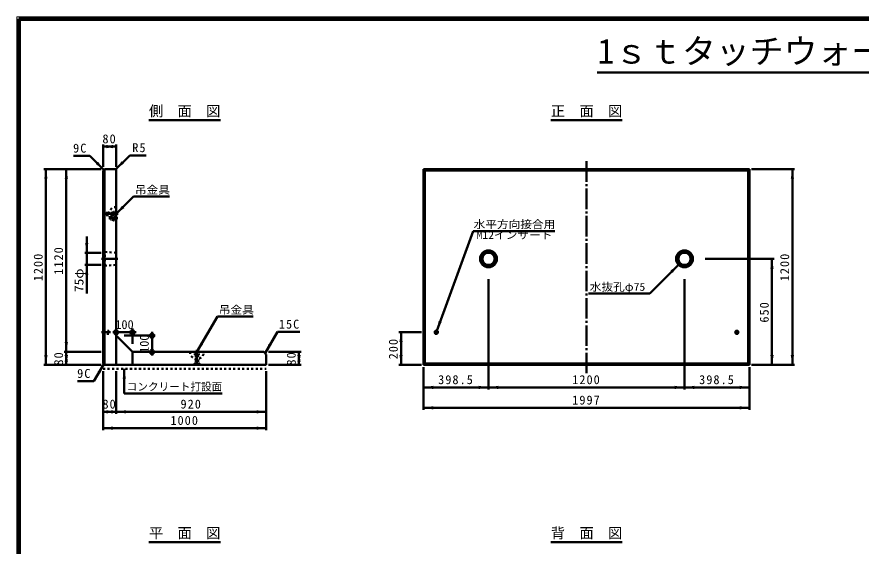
# Model space of a CAD drawing. Units: millimetres, scale not verified, with parts at other scales. Extents: x 100 to 4105, y 100 to 2870.
# Drawn here: x 100 to 2168, y 1573 to 2870 of the extents above; entities that cross this region are included whole.
import ezdxf
from ezdxf.enums import TextEntityAlignment as Align

# ---------------------------------------------------------------- set-up
doc = ezdxf.new("R2010")
doc.units = ezdxf.units.MM
doc.header["$LTSCALE"] = 5
doc.linetypes.add('USER2', pattern=[13.4, 10, -1.2, 1, -1.2])
doc.linetypes.add('USER3', pattern=[2.2, 1, -1.2])
doc.layers.add('V-nasSTD', color=7, linetype='Continuous', lineweight=50)
doc.styles.add('ＭＳ ゴシック', font='')
doc.styles.get('ＭＳ ゴシック').set_extended_font_data('MS Gothic')

msp = doc.modelspace()

# ---------------------------------------------------------------- hatches: boundary and pattern name
at = {"layer": 'V-nasSTD'}
for points in [[(335.096, 2552.275), (335.096, 2548.275), (311.096, 2552.275), (335.096, 2556.275)], [(319.096, 2552.275), (319.096, 2556.275), (343.096, 2552.275), (319.096, 2548.275)], [(295.926, 2512.445), (298.754, 2515.274), (312.896, 2495.475), (293.097, 2509.617)], [(359.481, 2513.66), (362.309, 2510.831), (342.51, 2496.689), (356.652, 2516.488)], [(171.096, 2473.275), (167.096, 2473.275), (171.096, 2497.275), (175.096, 2473.275)], [(221.096, 2473.275), (217.096, 2473.275), (221.096, 2497.275), (225.096, 2473.275)], [(1999.896, 2473.275), (1995.896, 2473.275), (1999.896, 2497.275), (2003.896, 2473.275)], [(360.067, 2404.245), (362.895, 2401.417), (343.096, 2387.275), (357.238, 2407.074)], [(271.096, 2316.275), (275.096, 2316.275), (271.096, 2292.275), (267.096, 2316.275)], [(1949.896, 2253.275), (1945.896, 2253.275), (1949.896, 2277.275), (1953.896, 2253.275)], [(271.096, 2238.275), (267.096, 2238.275), (271.096, 2262.275), (275.096, 2238.275)], [(1703.959, 2245.738), (1701.131, 2248.566), (1720.93, 2262.708), (1706.788, 2242.909)], [(1136.804, 2123.398), (1140.563, 2122.03), (1128.596, 2100.846), (1133.046, 2124.766)], [(1041.096, 2073.275), (1045.096, 2073.275), (1041.096, 2097.275), (1037.096, 2073.275)], [(221.096, 2073.275), (225.096, 2073.275), (221.096, 2049.275), (217.096, 2073.275)], [(553.096, 2070.059), (556.56, 2068.059), (541.096, 2049.275), (549.632, 2072.059)], [(720.096, 2067.059), (723.56, 2065.059), (708.096, 2046.275), (716.632, 2069.059)], [(221.096, 2025.275), (217.096, 2025.275), (221.096, 2049.275), (225.096, 2025.275)], [(791.096, 2025.275), (787.096, 2025.275), (791.096, 2049.275), (795.096, 2025.275)], [(171.096, 2041.275), (175.096, 2041.275), (171.096, 2017.275), (167.096, 2041.275)], [(221.096, 2041.275), (225.096, 2041.275), (221.096, 2017.275), (217.096, 2041.275)], [(791.096, 2041.275), (795.096, 2041.275), (791.096, 2017.275), (787.096, 2041.275)], [(1041.096, 2041.275), (1037.096, 2041.275), (1041.096, 2017.275), (1045.096, 2041.275)], [(1949.896, 2041.275), (1953.896, 2041.275), (1949.896, 2017.275), (1945.896, 2041.275)], [(1999.896, 2041.275), (2003.896, 2041.275), (1999.896, 2017.275), (1995.896, 2041.275)], [(300.896, 1998.29), (297.432, 2000.29), (312.896, 2019.075), (304.36, 1996.29)], [(363.096, 1983.475), (359.096, 1983.475), (363.096, 2007.475), (367.096, 1983.475)], [(1120.096, 1962.275), (1120.096, 1958.275), (1096.096, 1962.275), (1120.096, 1966.275)], [(1231.496, 1962.275), (1231.496, 1966.275), (1255.496, 1962.275), (1231.496, 1958.275)], [(1279.496, 1962.275), (1279.496, 1958.275), (1255.496, 1962.275), (1279.496, 1966.275)], [(1711.496, 1962.275), (1711.496, 1966.275), (1735.496, 1962.275), (1711.496, 1958.275)], [(1759.496, 1962.275), (1759.496, 1958.275), (1735.496, 1962.275), (1759.496, 1966.275)], [(1870.896, 1962.275), (1870.896, 1966.275), (1894.896, 1962.275), (1870.896, 1958.275)], [(335.096, 1902.475), (335.096, 1898.475), (311.096, 1902.475), (335.096, 1906.475)], [(319.096, 1902.475), (319.096, 1906.475), (343.096, 1902.475), (319.096, 1898.475)], [(367.096, 1902.475), (367.096, 1898.475), (343.096, 1902.475), (367.096, 1906.475)], [(687.096, 1902.475), (687.096, 1906.475), (711.096, 1902.475), (687.096, 1898.475)], [(1120.096, 1912.275), (1120.096, 1908.275), (1096.096, 1912.275), (1120.096, 1916.275)], [(1870.896, 1912.275), (1870.896, 1916.275), (1894.896, 1912.275), (1870.896, 1908.275)], [(335.096, 1862.475), (335.096, 1858.475), (311.096, 1862.475), (335.096, 1866.475)], [(687.096, 1862.475), (687.096, 1866.475), (711.096, 1862.475), (687.096, 1858.475)]]:
    msp.add_hatch(color=256, dxfattribs=at).paths.add_polyline_path(points)

# ---------------------------------------------------------------- linework, layer by layer
at = {"layer": 'V-nasSTD', "lineweight": 100}
for p, q in [((105, 2865), (105, 105)), ((4100, 2865), (105, 2865))]:
    msp.add_line(p, q, dxfattribs=at)
at = {"layer": 'V-nasSTD'}
for p, q in [((1521.892, 2733.465), (2683.108, 2733.465)), ((423.596, 2617.275), (598.596, 2617.275)), ((1407.996, 2617.275), (1582.996, 2617.275)), ((311.096, 2557.275), (311.096, 2502.275)), ((343.096, 2552.275), (311.096, 2552.275)), ((343.096, 2557.275), (343.096, 2502.275)), ((278.955, 2529.416), (238.955, 2529.416)), ((312.896, 2495.475), (278.955, 2529.416)), ((342.51, 2496.689), (376.451, 2530.63)), ((376.451, 2530.63), (416.451, 2530.63)), ((306.096, 2497.275), (166.096, 2497.275)), ((171.096, 2497.275), (171.096, 2017.275)), ((221.096, 2497.275), (221.096, 2049.275)), ((314.696, 2497.275), (311.096, 2493.675)), ((311.096, 2493.675), (311.096, 2020.875)), ((341.096, 2497.275), (314.696, 2497.275)), ((314.696, 2497.275), (314.696, 2017.275)), ((343.096, 2495.275), (343.096, 2017.275)), ((1096.096, 2497.275), (1096.096, 2017.275)), ((1894.896, 2497.275), (1096.096, 2497.275)), ((1096.096, 2497.275), (1099.696, 2493.675)), ((1099.696, 2493.675), (1099.696, 2020.875)), ((1891.296, 2493.675), (1099.696, 2493.675)), ((1891.296, 2493.675), (1894.896, 2497.275)), ((1891.296, 2020.875), (1891.296, 2493.675)), ((1894.896, 2017.275), (1894.896, 2497.275)), ((2004.896, 2497.275), (1899.896, 2497.275)), ((1999.896, 2497.275), (1999.896, 2017.275)), ((343.096, 2387.275), (385.523, 2429.701)), ((385.523, 2429.701), (473.523, 2429.701)), ((1217.521, 2345.166), (1128.596, 2100.846)), ((1217.521, 2345.166), (1417.521, 2345.166)), ((271.096, 2332.275), (271.096, 2292.275)), ((266.096, 2292.275), (306.096, 2292.275)), ((271.096, 2292.275), (271.096, 2262.275)), ((1785.896, 2277.275), (1954.896, 2277.275)), ((1949.896, 2277.275), (1949.896, 2017.275)), ((266.096, 2262.275), (306.096, 2262.275)), ((271.096, 2262.275), (271.096, 2192.275)), ((1650.219, 2191.998), (1720.93, 2262.708)), ((1255.496, 2227.275), (1255.496, 1957.275)), ((1735.496, 2227.275), (1735.496, 1957.275)), ((1500.219, 2191.998), (1650.219, 2191.998)), ((541.096, 2049.275), (591.096, 2135.877)), ((591.096, 2135.877), (679.096, 2135.877)), ((335.096, 2097.275), (392.096, 2097.275)), ((343.096, 2089.275), (383.096, 2049.275)), ((363.096, 2089.275), (439.096, 2089.275)), ((383.096, 2106.275), (383.096, 2069.275)), ((431.096, 2098.275), (431.096, 2040.275)), ((708.096, 2046.275), (738.096, 2098.236)), ((738.096, 2098.236), (793.096, 2098.236)), ((1036.096, 2097.275), (1091.096, 2097.275)), ((1041.096, 2097.275), (1041.096, 2017.275)), ((306.096, 2049.275), (216.096, 2049.275)), ((221.096, 2049.275), (221.096, 2017.275)), ((383.096, 2049.275), (705.096, 2049.275)), ((383.096, 2017.275), (383.096, 2049.275)), ((705.096, 2049.275), (711.096, 2043.275)), ((796.096, 2049.275), (716.096, 2049.275)), ((791.096, 2049.275), (791.096, 2017.275)), ((711.096, 2017.275), (711.096, 2043.275)), ((306.096, 2017.275), (166.096, 2017.275)), ((312.896, 2019.075), (288.896, 1977.506)), ((311.096, 2020.875), (314.696, 2017.275)), ((314.696, 2017.275), (711.096, 2017.275)), ((363.096, 1947.475), (363.096, 2007.475)), ((796.096, 2017.275), (716.096, 2017.275)), ((1036.096, 2017.275), (1091.096, 2017.275)), ((1099.696, 2020.875), (1096.096, 2017.275)), ((1096.096, 2017.275), (1894.896, 2017.275)), ((1096.096, 2012.275), (1096.096, 1907.275)), ((1099.696, 2020.875), (1891.296, 2020.875)), ((1891.296, 2020.875), (1894.896, 2017.275)), ((1894.896, 2012.275), (1894.896, 1907.275)), ((2004.896, 2017.275), (1899.896, 2017.275)), ((311.096, 1857.475), (311.096, 2002.475)), ((343.096, 1897.475), (343.096, 2002.475)), ((711.096, 1857.475), (711.096, 2002.475)), ((288.896, 1977.506), (248.896, 1977.506)), ((363.096, 1947.475), (603.096, 1947.475)), ((1096.096, 1962.275), (1255.496, 1962.275)), ((1255.496, 1962.275), (1735.496, 1962.275)), ((1735.496, 1962.275), (1894.896, 1962.275)), ((1096.096, 1912.275), (1894.896, 1912.275)), ((343.096, 1902.475), (311.096, 1902.475)), ((711.096, 1902.475), (343.096, 1902.475)), ((711.096, 1862.475), (311.096, 1862.475)), ((423.596, 1583.475), (598.596, 1583.475)), ((1407.996, 1583.475), (1582.996, 1583.475))]:
    msp.add_line(p, q, dxfattribs=at)
at = {"layer": 'V-nasSTD', "linetype": 'USER2'}
for p, q in [((1495.496, 1997.275), (1495.496, 2517.275)), ((348.096, 2387.275), (318.096, 2387.275)), ((325.096, 2377.275), (347.096, 2377.275)), ((347.096, 2277.275), (307.096, 2277.275)), ((329.096, 2097.275), (307.096, 2097.275)), ((1121.296, 2097.275), (1133.296, 2097.275)), ((1127.296, 2091.275), (1127.296, 2103.275)), ((1857.696, 2097.275), (1869.696, 2097.275)), ((1863.696, 2091.275), (1863.696, 2103.275)), ((541.096, 2054.275), (541.096, 2024.275))]:
    msp.add_line(p, q, dxfattribs=at)
at = {"layer": 'V-nasSTD', "linetype": 'USER3'}
for p, q in [((311.896, 2394.275), (311.896, 2380.275)), ((313.096, 2394.275), (311.896, 2394.275)), ((313.096, 2380.275), (311.896, 2380.275)), ((313.096, 2394.275), (315.096, 2390.075)), ((313.096, 2394.275), (313.096, 2380.275)), ((315.096, 2384.475), (313.096, 2380.275)), ((335.096, 2390.075), (315.096, 2390.075)), ((315.096, 2390.075), (315.096, 2384.475)), ((335.096, 2384.475), (315.096, 2384.475)), ((329.096, 2373.275), (329.096, 2381.275)), ((329.096, 2381.275), (343.096, 2381.275)), ((336.296, 2392.275), (335.096, 2390.075)), ((335.096, 2390.075), (335.096, 2384.475)), ((335.096, 2384.475), (336.296, 2382.275)), ((339.096, 2392.275), (336.296, 2392.275)), ((336.296, 2392.275), (336.296, 2382.275)), ((339.096, 2382.275), (336.296, 2382.275)), ((339.096, 2392.275), (339.096, 2382.275)), ((343.096, 2373.275), (329.096, 2373.275)), ((315.096, 2294.275), (311.096, 2297.875)), ((343.096, 2292.275), (315.096, 2294.275)), ((315.096, 2260.275), (315.096, 2294.275)), ((343.096, 2262.275), (343.096, 2292.275)), ((315.096, 2260.275), (311.096, 2256.675)), ((315.096, 2260.275), (343.096, 2262.275)), ((311.096, 2101.275), (325.096, 2101.275)), ((325.096, 2093.275), (311.096, 2093.275)), ((325.096, 2101.275), (325.096, 2093.275)), ((536.096, 2045.275), (546.096, 2045.275)), ((536.096, 2045.275), (536.096, 2042.475)), ((536.096, 2042.475), (538.296, 2041.275)), ((536.096, 2042.475), (546.096, 2042.475)), ((538.296, 2041.275), (538.296, 2021.275)), ((538.296, 2041.275), (543.896, 2041.275)), ((543.896, 2041.275), (546.096, 2042.475)), ((543.896, 2041.275), (543.896, 2021.275)), ((546.096, 2045.275), (546.096, 2042.475)), ((311.096, 2007.475), (711.096, 2007.475)), ((534.096, 2019.275), (538.296, 2021.275)), ((534.096, 2019.275), (534.096, 2018.075)), ((534.096, 2019.275), (548.096, 2019.275)), ((534.096, 2018.075), (548.096, 2018.075)), ((538.296, 2021.275), (543.896, 2021.275)), ((543.896, 2021.275), (548.096, 2019.275)), ((548.096, 2019.275), (548.096, 2018.075))]:
    msp.add_line(p, q, dxfattribs=at)
at = {"layer": 'V-nasSTD', "lineweight": 13}
msp.add_lwpolyline([(100, 100), (100, 2870), (4105, 2870), (4105, 100)], close=True, dxfattribs=at)
at = {"layer": 'V-nasSTD'}
for centre, radius in [((1255.496, 2277.275), 20.6), ((1735.496, 2277.275), 20.6), ((1255.496, 2277.275), 17), ((1255.496, 2277.275), 15), ((1735.496, 2277.275), 17), ((1735.496, 2277.275), 15), ((343.096, 2097.275), 5), ((383.096, 2097.275), 5), ((431.096, 2089.275), 5), ((1127.296, 2097.275), 3.8), ((1127.296, 2097.275), 2.4), ((1127.296, 2097.275), 2), ((1863.696, 2097.275), 3.8), ((1863.696, 2097.275), 2.4), ((1863.696, 2097.275), 2), ((431.096, 2049.275), 5)]:
    msp.add_circle(centre, radius, dxfattribs=at)
msp.add_arc((341.096, 2495.275), 2, 0, 90, dxfattribs=at)
at = {"layer": 'V-nasSTD', "linetype": 'USER3'}
for centre, start, end in [((343.096, 2387.275), 90, 270), ((541.096, 2049.275), 180, 0)]:
    msp.add_arc(centre, 17.2, start, end, dxfattribs=at)

# ---------------------------------------------------------------- texts
at = {"layer": 'V-nasSTD', "style": 'ＭＳ ゴシック'}
for s, height, p in [('1ｓｔタッチウォール  Ｈ=1200', 60.81, (2102.5, 2816.409)), ('側\u3000面\u3000図', 25.66, (511.096, 2652.275)), ('正\u3000面\u3000図', 25.66, (1495.496, 2652.275)), ('100', 21.99, (363.596, 2127.275)), ('コンクリート打設面', 19.06, (486.124, 1973.475)), ('平\u3000面\u3000図', 25.66, (511.096, 1618.475)), ('背\u3000面\u3000図', 25.66, (1495.496, 1618.475))]:
    msp.add_text(s, height=height, dxfattribs=at).set_placement(p, align=Align.TOP_CENTER)
at = {"layer": 'V-nasSTD', "style": 'ＭＳ ゴシック', "width": 1.1}
for s, p in [('吊金具', (432.023, 2455.701)), ('水平方向接合用', (1319.021, 2371.166)), ('M12インサート', (1319.021, 2345.166)), ('水抜孔φ75', (1571.469, 2217.998)), ('吊金具', (637.596, 2161.877))]:
    msp.add_text(s, height=19.06, dxfattribs=at).set_placement(p, align=Align.TOP_CENTER)
msp.add_text('75φ', height=21.99, rotation=90, dxfattribs=at).set_placement((241.096, 2224.775), align=Align.TOP_CENTER)
at = {"layer": 'V-nasSTD', "style": 'ＭＳ ゴシック'}
msp.add_text('100', height=21.99, rotation=90, dxfattribs=at).set_placement((401.096, 2069.275), align=Align.TOP_CENTER)
at = {"layer": 'V-nasSTD', "char_height": 21.99, "attachment_point": 2, "style": 'ＭＳ ゴシック'}
for s, insert in [('\\T1.17;80', (327.096, 2582.275)), ('\\T1.17;9C', (255.205, 2559.416)), ('\\T1.17;R5', (400.201, 2560.63)), ('\\T1.17;15C', (768.096, 2128.236)), ('\\T1.17;9C', (265.146, 2007.506)), ('\\T1.17;398.5', (1175.796, 1992.275)), ('\\T1.17;1200', (1495.496, 1992.275)), ('\\T1.17;398.5', (1815.196, 1992.275)), ('\\T1.17;80', (327.096, 1932.475)), ('\\T1.17;920', (527.096, 1932.475)), ('\\T1.17;1997', (1495.496, 1942.275)), ('\\T1.17;1000', (511.096, 1892.475))]:
    msp.add_mtext(s, dxfattribs=dict(at, insert=insert))
at = {"layer": 'V-nasSTD', "char_height": 21.99, "attachment_point": 2, "rotation": 90, "style": 'ＭＳ ゴシック'}
for s, insert in [('\\T1.17;1120', (191.096, 2273.275)), ('\\T1.17;1200', (141.096, 2257.275)), ('\\T1.17;1200', (1969.896, 2257.275)), ('\\T1.17;650', (1919.896, 2147.275)), ('\\T1.17;200', (1011.096, 2057.275)), ('\\T1.17;80', (191.096, 2033.274)), ('\\T1.17;80', (761.096, 2033.274))]:
    msp.add_mtext(s, dxfattribs=dict(at, insert=insert))

doc.saveas('drawing.dxf')
